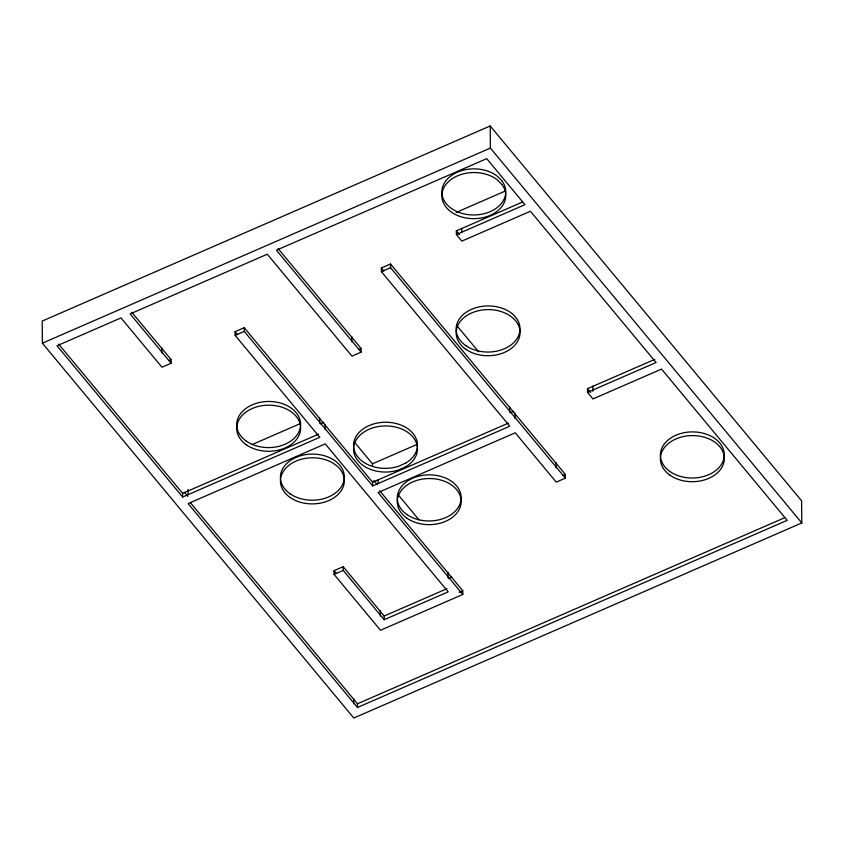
<?xml version="1.0" encoding="UTF-8"?>
<svg xmlns="http://www.w3.org/2000/svg" width="844" height="844" viewBox="0 0 844 844"><rect width="100%" height="100%" fill="white"/><g stroke="black" fill="none" stroke-linecap="round" stroke-linejoin="round"><path stroke-width="1.27" d="M490.195 125.967L42.2 321.068L42.39 343.181L353.805 718.033L801.8 522.932L801.61 500.819L490.195 125.967L490.385 148.08L801.8 522.932M42.39 343.181L490.385 148.08M456.193 212.424L505.514 190.944M379.758 490.849L462.765 590.758L462.797 594.45L380.507 630.278L334.066 574.384L334.034 570.692L343.181 566.714L343.213 570.396L384.189 619.718L448.185 591.855L325.257 443.881L188.117 503.604L357.487 707.472L787.199 520.337L661.538 369.081L592.963 398.948L587.498 392.365L656.073 362.509L530.412 211.253L461.847 241.11L456.382 234.537L456.351 230.855L522.51 202.043M456.382 234.537L524.957 204.681L486.714 158.64L276.421 250.214L361.105 352.148L351.969 356.136L267.284 254.202L130.145 313.926L171.121 363.247L161.974 367.224L120.998 317.903L57.002 345.776L182.652 497.032L319.802 437.308L235.117 335.374L235.086 331.692L244.222 327.704L372.615 482.251L372.647 485.933L509.787 426.209L381.404 271.673L381.372 267.981L390.508 264.003L565.343 474.444L565.374 478.126L556.228 482.114L515.251 432.793L378.112 492.516L462.797 594.45M168.8 360.557L171.089 359.565L131.78 312.248M235.117 335.374L244.254 331.397L244.222 327.704M381.404 271.673L390.54 267.685L390.508 264.003M358.795 349.458L361.074 348.466L278.066 248.547M252.24 444.535L300.358 423.572M320.256 423.867L323.864 422.295M182.652 497.032L182.62 493.35L318.568 434.143M372.478 466.458L372.457 463.82L416.968 444.44M510.251 412.769L513.859 411.197M372.615 482.251L508.552 423.055M587.498 392.365L587.466 388.683L654.838 359.344M334.066 574.384L343.213 570.396M563.053 475.436L565.343 474.444M448.291 578.562L451.867 577.001M384.189 619.718L384.157 616.036L446.951 588.69M459.178 592.319L462.765 590.758M357.487 707.472L357.455 703.79L784.751 517.699M456.351 230.855L459.474 234.611M587.466 388.683L590.589 392.439M456.752 325.499L478.601 351.8M390.54 267.685L565.374 478.126M381.372 267.981L383.883 271.019M354.828 442.615L372.457 463.82M398.041 494.616L419.004 519.851M373.903 480.552L377.268 484.604M244.254 331.397L372.647 485.933M235.086 331.692L237.597 334.72M343.181 566.714L384.157 616.036M334.034 570.692L336.524 573.688M184.435 492.284L187.811 496.335M58.647 344.109L182.62 493.35M190.617 502.961L357.455 703.79M592.857 386.046L592.899 391.31M556.059 462.628L556.101 467.892M515.083 413.307L515.125 418.571M509.618 406.734L509.66 411.999M461.731 228.218L461.763 232.163M448.016 572.369L448.058 577.634M380.338 610.792L380.38 616.067M377.996 479.614L378.028 483.559M361.074 348.466L361.105 352.148M351.79 336.651L351.842 341.915M353.636 698.515L353.678 703.717M325.088 424.405L325.14 429.67M319.623 417.822L319.676 423.087M187.99 489.393L188.043 494.658M171.089 359.565L171.121 363.247M161.805 347.749L161.848 353.014M405.827 463.008L398.748 466.226A31.956 23.062 -0.5 0 1 353.541 445.231A31.956 23.062 -0.5 0 1 399.244 424.426A31.956 23.062 -0.5 0 1 405.827 463.008M405.858 466.69L398.779 469.908A31.956 23.062 -0.5 0 1 353.573 448.924A31.956 23.062 -0.5 0 1 399.275 428.108A31.956 23.062 -0.5 0 1 405.858 466.69M501.906 180.816L497.01 175.963A31.956 23.062 -0.5 0 0 444.092 183.549A31.956 23.062 -0.5 0 0 475.699 214.925A31.956 23.062 -0.5 0 0 501.906 180.816M501.937 184.498L497.042 179.645A31.956 23.062 -0.5 0 0 444.123 187.231A31.956 23.062 -0.5 0 0 475.731 218.607A31.956 23.062 -0.5 0 0 501.937 184.498M246.427 444.872A31.956 23.062 -0.5 0 0 299.662 433.732A31.956 23.062 -0.5 0 0 259.941 406.08A31.956 23.062 -0.5 0 0 246.427 444.872M406.977 518.237A31.956 23.062 -0.5 0 0 460.212 507.096A31.956 23.062 -0.5 0 0 420.502 479.445A31.956 23.062 -0.5 0 0 406.977 518.237M670.115 475.288A31.956 23.062 -0.5 0 0 723.35 464.147A31.956 23.062 -0.5 0 0 683.629 436.496A31.956 23.062 -0.5 0 0 670.115 475.288M465.856 349.31A31.956 23.062 -0.5 0 0 519.092 338.17A31.956 23.062 -0.5 0 0 479.371 310.518A31.956 23.062 -0.5 0 0 465.856 349.31M290.136 497.485A31.956 23.062 -0.5 0 0 343.371 486.344A31.956 23.062 -0.5 0 0 303.65 458.693A31.956 23.062 -0.5 0 0 290.136 497.485M406.945 514.555A31.956 23.062 -0.5 0 0 460.18 503.414A31.956 23.062 -0.5 0 0 420.47 475.763A31.956 23.062 -0.5 0 0 406.945 514.555M465.814 345.629A31.956 23.062 -0.5 0 0 519.06 334.488A31.956 23.062 -0.5 0 0 479.339 306.836A31.956 23.062 -0.5 0 0 465.814 345.629M290.104 493.793A31.956 23.062 -0.5 0 0 343.339 482.652A31.956 23.062 -0.5 0 0 303.618 455A31.956 23.062 -0.5 0 0 290.104 493.793M246.395 441.18A31.956 23.062 -0.5 0 0 299.631 430.05A31.956 23.062 -0.5 0 0 259.91 402.388A31.956 23.062 -0.5 0 0 246.395 441.18M670.083 471.606A31.956 23.062 -0.5 0 0 723.319 460.465A31.956 23.062 -0.5 0 0 683.598 432.814A31.956 23.062 -0.5 0 0 670.083 471.606"/></g></svg>
